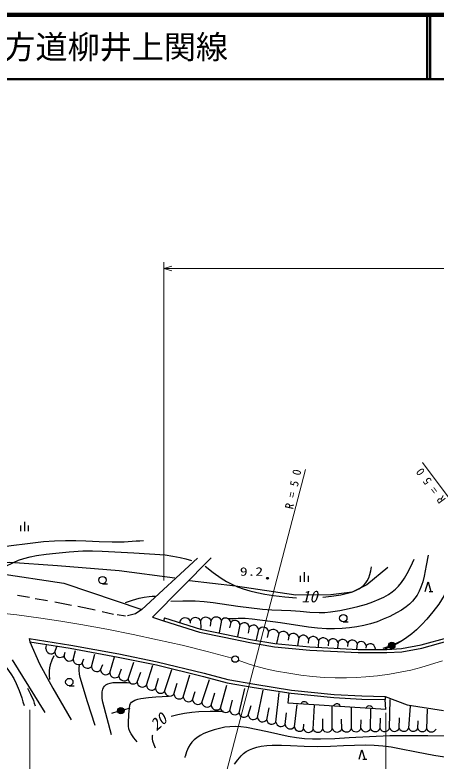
# Model space of a CAD drawing. Units: millimetres, scale not verified. Extents: x 40000 to 680000, y 20000 to 380000.
# Drawn here: x 233535 to 299152, y 263651 to 380000 of the extents above; entities that cross this region are included whole.
import ezdxf
from ezdxf.enums import TextEntityAlignment as Align

# ---------------------------------------------------------------- set-up
doc = ezdxf.new("R2010")
doc.units = ezdxf.units.MM
doc.header["$LTSCALE"] = 1000
doc.linetypes.add('CHAIN', pattern=[18.5, 12, -1.5, 3.5, -1.5])
for name, color, linetype, lineweight in [('M-BGD', 7, 'Continuous', 25), ('M-BMK', 2, 'CHAIN', 13), ('M-BMK-SRVR', 3, 'Continuous', 25), ('M-STR-HTXT', 7, 'Continuous', 13), ('M-TTL', 2, 'Continuous', 140), ('M-TTL-LINE', 7, 'Continuous', 50)]:
    doc.layers.add(name, color=color, linetype=linetype, lineweight=lineweight)
doc.layers.add('M-TTL-TXT', color=7, linetype='Continuous')
doc.styles.add('ＭＳ ゴシック', font='')
doc.styles.get('ＭＳ ゴシック').set_extended_font_data('MS Gothic')

msp = doc.modelspace()

# ---------------------------------------------------------------- linework, layer by layer
at = {"layer": 'M-BGD'}
for p, q in [((234412, 300385), (234412, 299485)), ((235012, 300981), (235012, 299481)), ((235612, 300385), (235612, 299485)), ((253314, 287281), (261986, 295292)), ((264105, 295358), (254969, 286090)), ((230645, 292990), (241132, 291386)), ((278001, 292519), (278001, 291619)), ((278601, 293116), (278601, 291616)), ((279201, 292519), (279201, 291619)), ((241132, 291386), (253314, 287281)), ((247193, 291300), (247939, 291300)), ((298051, 290088), (298651, 290088)), ((235813, 289150), (233958, 289459)), ((238596, 288624), (236710, 288964)), ((242368, 287913), (239771, 288408)), ((246017, 287171), (243327, 287758)), ((248870, 286524), (247152, 286911)), ((250743, 286246), (249489, 286431)), ((252321, 286617), (251099, 286292)), ((253314, 287281), (252321, 286617)), ((254969, 286090), (256690, 285494)), ((256690, 285494), (262313, 283759)), ((256837, 285971), (256702, 285490)), ((256837, 285971), (262439, 284243)), ((259221, 285467), (259227, 285238)), ((260840, 285509), (260836, 285137)), ((262460, 285552), (262508, 284313)), ((264080, 285594), (263973, 284693)), ((265699, 285636), (265367, 283629)), ((267150, 285270), (266963, 284427)), ((284698, 285360), (285444, 285360)), ((262439, 284243), (266225, 283439)), ((268601, 284904), (268239, 283097)), ((270052, 284537), (269886, 283591)), ((271502, 284171), (271140, 282540)), ((235748, 282755), (242227, 281725)), ((235748, 282755), (235875, 282229)), ((262313, 283759), (266124, 282949)), ((266124, 282949), (270125, 282139)), ((266225, 283439), (270217, 282631)), ((273066, 283847), (272850, 282897)), ((274629, 283523), (274303, 281998)), ((276193, 283199), (276089, 282492)), ((277756, 282875), (277584, 281656)), ((296806, 281770), (301036, 282946)), ((235875, 282229), (242143, 281233)), ((235875, 282229), (237338, 278790)), ((238339, 281183), (238479, 281684)), ((242227, 281725), (249736, 280352)), ((270125, 282139), (273983, 281473)), ((270217, 282631), (274050, 281968)), ((274050, 281968), (279497, 281447)), ((279296, 282669), (279227, 282036)), ((280836, 282462), (280798, 281403)), ((282376, 282256), (282343, 281643)), ((283878, 282162), (283814, 281301)), ((285380, 282068), (285334, 281542)), ((286883, 281974), (286778, 281098)), ((288263, 281636), (288223, 281263)), ((292701, 281905), (293592, 282358)), ((293761, 281208), (296806, 281770)), ((296918, 281282), (301201, 282473)), ((239762, 280619), (240053, 281521)), ((241185, 280055), (241341, 280641)), ((242143, 281233), (249642, 279861)), ((242608, 279490), (242997, 280907)), ((273983, 281473), (279461, 280949)), ((279461, 280949), (287011, 280567)), ((279497, 281447), (287023, 281067)), ((287011, 280567), (291488, 280567)), ((287023, 281067), (291473, 281067)), ((289643, 281298), (289629, 281060)), ((291782, 281516), (290836, 281192)), ((291473, 281067), (293761, 281208)), ((291488, 280567), (293822, 280710)), ((293822, 280710), (296918, 281282)), ((233112, 279442), (238217, 271215)), ((244031, 278926), (244245, 279599)), ((245454, 278362), (245962, 280314)), ((248306, 277396), (249039, 279885)), ((249642, 279861), (255592, 278663)), ((249736, 280352), (255701, 279151)), ((237338, 278790), (239440, 275040)), ((246880, 277879), (247240, 278699)), ((251158, 276430), (252065, 279067)), ((254010, 275464), (255009, 278588)), ((255592, 278663), (262914, 276865)), ((255701, 279151), (263039, 277349)), ((249732, 276913), (250123, 278045)), ((252584, 275947), (253128, 277525)), ((256862, 274498), (257994, 277934)), ((259765, 273639), (260795, 277096)), ((263039, 277349), (266686, 276362)), ((255436, 274981), (255908, 276605)), ((258313, 274068), (258832, 275808)), ((262668, 272780), (263831, 276380)), ((262914, 276865), (266578, 275873)), ((266578, 275873), (270810, 275139)), ((266686, 276362), (270891, 275632)), ((239440, 275040), (242317, 270061)), ((242004, 275405), (242750, 275405)), ((265571, 271922), (266571, 275501)), ((268447, 271186), (269351, 274990)), ((270810, 275139), (276576, 274235)), ((270891, 275632), (276641, 274731)), ((271323, 270450), (272234, 274724)), ((276641, 274731), (283249, 274045)), ((261217, 273210), (261592, 274520)), ((264120, 272351), (264690, 274274)), ((274199, 269714), (274708, 274336)), ((276090, 272695), (276248, 274287)), ((276576, 274235), (283211, 273546)), ((283211, 273546), (287579, 273330)), ((283249, 274045), (287597, 273830)), ((287597, 273830), (291245, 273744)), ((291245, 273744), (291233, 273244)), ((291245, 273744), (294644, 272412)), ((267009, 271554), (267450, 273129)), ((269885, 270818), (270332, 272332)), ((291301, 271714), (276090, 272695)), ((277075, 268978), (277509, 272455)), ((280001, 268626), (280207, 272353)), ((287579, 273330), (291233, 273244)), ((291301, 271714), (291233, 273244)), ((291911, 268760), (291985, 273232)), ((294644, 272412), (300286, 271554)), ((249560, 271357), (248606, 271058)), ((250516, 271651), (251474, 271938)), ((272761, 270082), (273133, 271964)), ((275637, 269346), (275853, 271187)), ((282979, 268660), (282967, 272189)), ((285956, 268693), (285974, 272025)), ((288934, 268727), (289000, 271760)), ((294889, 268794), (295154, 272189)), ((297731, 268691), (297832, 271739)), ((281490, 268643), (281516, 270226)), ((284468, 268677), (284398, 270185)), ((287445, 268710), (287487, 270104)), ((290423, 268743), (290472, 270329)), ((293400, 268777), (293437, 270410)), ((278513, 268610), (278551, 269429)), ((296310, 268743), (296360, 269920)), ((287751, 263924), (288351, 263924))]:
    msp.add_line(p, q, dxfattribs=at)
for points in [[(220874, 294435), (223103, 295150), (225358, 295809), (227034, 296226), (228734, 296588), (230842, 296964), (232962, 297282), (235478, 297604), (238009, 297868), (239714, 297991), (241421, 298053), (243009, 298045), (244597, 297977), (246645, 297865), (248693, 297813), (250542, 297861), (252400, 297969), (252989, 298010), (253579, 298052)], [(302481, 297125), (301985, 295332), (301542, 293504), (301254, 292109), (300907, 290729), (300684, 290083), (300401, 289453), (300016, 288784), (299575, 288140), (298657, 286942), (297689, 285778), (296917, 284934), (296099, 284129), (295377, 283497), (294619, 282915), (293900, 282435), (293149, 282007), (292171, 281529), (291163, 281079)], [(230800, 293279), (232037, 293972), (233303, 294612), (234107, 294955), (234942, 295244), (235893, 295501), (236873, 295703), (238376, 295927), (239891, 296092), (241997, 296285), (244095, 296416), (245621, 296438), (247148, 296399), (252042, 296126), (256931, 295794), (258113, 295613), (259284, 295373), (260178, 295163), (261071, 294942)], [(297897, 295764), (297630, 294127), (297297, 292468), (297071, 291605), (296786, 290756), (296517, 290127), (296192, 289524), (295868, 289042), (295490, 288590), (295022, 288136), (294500, 287715), (293755, 287208), (292963, 286743), (291955, 286220), (290933, 285756), (289949, 285374), (288948, 285049), (287899, 284784), (286832, 284577), (285678, 284414), (284508, 284309), (283306, 284263), (282104, 284277), (280674, 284369), (279252, 284520), (274900, 285191), (270521, 285805), (269415, 285870), (268309, 285875), (267501, 285847), (266683, 285807)], [(258451, 292170), (249786, 293311), (240160, 294115), (232764, 294622), (227565, 294326)], [(257800, 288601), (259700, 288639), (261596, 288617), (263010, 288528), (264430, 288378), (268264, 287817), (272112, 287315), (273585, 287213), (275060, 287170), (276528, 287123), (277996, 287016), (279473, 286881), (280949, 286807), (281823, 286833), (282693, 286919), (284154, 287153), (285609, 287448), (286968, 287766), (288312, 288144), (289304, 288478), (290293, 288877), (291033, 289234), (291748, 289645), (292313, 290036), (292835, 290470), (293311, 290950), (293749, 291479), (294225, 292162), (294663, 292895), (295231, 293991), (295765, 295119)], [(291661, 293819), (288364, 291114), (286082, 290015), (282743, 289592), (277291, 289507), (267918, 290902), (260733, 291748)], [(263150, 294027), (264398, 293077), (265677, 292180), (266491, 291677), (267335, 291227), (268210, 290835), (269110, 290499), (270146, 290180), (271207, 289917), (272494, 289667), (273799, 289476), (275608, 289281), (277423, 289128)], [(281510, 289185), (282882, 289346), (284314, 289575), (285151, 289761), (285985, 290009), (286574, 290240), (287132, 290522), (287548, 290793), (287925, 291112), (288204, 291423), (288441, 291778), (288655, 292231), (288819, 292722), (288966, 293319), (289091, 293944)], [(297447, 290088), (297904, 291584), (298362, 290088)], [(250780, 288386), (251830, 288759), (252893, 289072), (253653, 289224), (254425, 289318), (254894, 289356), (255365, 289389)], [(239607, 280052), (239289, 279363), (239028, 278654), (238921, 278185), (238875, 277705), (238883, 277045), (238933, 276378)], [(231632, 278966), (232291, 278135), (232905, 277265), (233339, 276521), (233726, 275737), (234184, 274638), (234592, 273500), (234788, 272914), (234983, 272317)], [(246055, 269181), (244846, 272896), (243683, 276666), (243593, 277225), (243562, 277801), (243567, 278171), (243581, 278553)], [(248605, 267756), (247889, 270290), (247239, 272814), (247142, 273426), (247104, 274063), (247125, 274472), (247206, 274862), (247314, 275116), (247475, 275335), (247711, 275533), (247989, 275686), (248376, 275821), (248769, 275896), (249654, 275928), (250552, 275901), (251041, 275879), (251529, 275853)], [(235515, 275030), (235986, 274080), (236405, 273099), (236549, 272688), (236685, 272264)], [(252578, 266631), (252076, 267251), (251640, 267885), (251440, 268273), (251299, 268674), (251224, 269110), (251207, 269573), (251302, 270948), (251460, 272349), (251565, 272607), (251719, 272827), (251933, 273009), (252202, 273155), (252662, 273310), (253175, 273417), (254366, 273580), (255495, 273675), (256477, 273723), (257452, 273754)], [(278126, 272564), (278174, 272676), (278240, 272770), (278342, 272873), (278455, 272926), (278575, 272953), (278729, 272943), (278844, 272901), (278950, 272834), (279041, 272718), (279094, 272617), (279124, 272500)], [(283197, 272237), (283244, 272349), (283310, 272442), (283412, 272546), (283526, 272599), (283645, 272626), (283800, 272616), (283915, 272574), (284021, 272507), (284111, 272391), (284165, 272290), (284195, 272172)], [(288267, 271910), (288314, 272022), (288380, 272115), (288482, 272219), (288596, 272272), (288715, 272299), (288870, 272289), (288985, 272247), (289091, 272180), (289181, 272064), (289235, 271962), (289265, 271845)], [(257903, 270637), (258934, 270908), (259977, 271121), (261081, 271272), (262205, 271365), (263958, 271422), (265722, 271419), (265863, 271418), (266015, 271416)], [(300514, 267516), (297846, 267589), (294888, 267606), (291935, 267562), (288772, 267455), (285600, 267287), (283381, 267144), (281155, 267061), (279897, 267072), (278644, 267142), (277390, 267282), (276133, 267483), (272866, 268222), (269594, 268900), (268719, 268998), (267832, 269037), (267031, 269006), (266221, 268913), (265393, 268756), (264567, 268538), (263773, 268271), (262983, 267941), (262414, 267645), (261876, 267298), (261474, 266972), (261110, 266601), (260824, 266219), (260587, 265802), (260291, 265104), (260041, 264359), (260022, 264301), (260001, 264232)], [(255448, 265653), (255207, 266206), (255025, 266776), (254971, 267145), (254979, 267517), (254989, 267635), (255002, 267753)], [(267757, 263183), (268258, 263861), (268797, 264491), (269165, 264833), (269578, 265134), (270063, 265404), (270582, 265622), (271234, 265823), (271906, 265966), (272775, 266082), (273638, 266137), (275054, 266136), (276473, 266076), (278586, 265977), (280688, 265940), (282710, 265977), (284736, 266074), (286452, 266157), (288180, 266179), (289509, 266132), (290844, 266024), (292152, 265855), (293459, 265625), (296120, 265070), (298792, 264574), (300443, 264319)], [(287148, 263924), (287605, 265420), (288063, 263924)]]:
    msp.add_lwpolyline(points, dxfattribs=at)
for centre, radius in [((247193, 291874), 574), ((272875, 292152), 150), ((272875, 292152), 131), ((272875, 292152), 112), ((272875, 292152), 93.8), ((272875, 292152), 75), ((272875, 292152), 56.2), ((272875, 292151), 37.5), ((272875, 292152), 18.8), ((284698, 285933), 574), ((292255, 281678), 498), ((292255, 281678), 440), ((292255, 281678), 382), ((292255, 281678), 322), ((292255, 281678), 265), ((292255, 281678), 195), ((292255, 281678), 135), ((292255, 281678), 77.5), ((292255, 281678), 15), ((242004, 275979), 574), ((250037, 271507), 498), ((250037, 271507), 440), ((250037, 271507), 382), ((250037, 271507), 322), ((250037, 271507), 265), ((250037, 271507), 195), ((250037, 271507), 135), ((250037, 271507), 77.5), ((250037, 271507), 15)]:
    msp.add_circle(centre, radius, dxfattribs=at)
for centre, radius, start, end in [((260041, 285082), 906, 28.13055, 154.85812), ((261661, 285124), 906, 28.13055, 154.85812), ((263280, 285167), 906, 28.13055, 154.85812), ((264900, 285209), 906, 28.13055, 154.85812), ((266349, 285151), 810, 8.45282, 143.21307), ((267799, 284785), 810, 8.45282, 143.21307), ((269250, 284418), 810, 8.45282, 143.21307), ((270701, 284052), 810, 8.45282, 143.21307), ((272205, 283630), 887, 14.17328, 142.41385), ((273769, 283306), 887, 14.17328, 142.41385), ((275332, 282982), 887, 14.17328, 142.41385), ((276896, 282658), 887, 14.17328, 142.41385), ((278479, 282422), 854, 16.82736, 147.89182), ((280019, 282215), 854, 16.82736, 147.89182), ((281559, 282009), 854, 16.82736, 147.89182), ((283107, 281893), 816, 19.22968, 153.61768), ((284609, 281799), 816, 19.22968, 153.61768), ((286112, 281705), 816, 19.22968, 153.61768), ((287502, 281517), 770, 8.85907, 143.61935), ((288883, 281179), 770, 8.85907, 143.61935), ((239174, 281213), 836, 182.05798, 314.68024), ((240597, 280649), 836, 182.05798, 314.68024), ((242020, 280085), 836, 182.05798, 314.68024), ((243443, 279520), 836, 182.05798, 314.68024), ((244866, 278956), 836, 182.05798, 314.68024), ((246268, 278420), 817, 184.10495, 318.47156), ((247694, 277937), 817, 184.10495, 318.47156), ((249120, 277454), 817, 184.10495, 318.47156), ((250546, 276971), 817, 184.10495, 318.47156), ((251972, 276488), 817, 184.10495, 318.47156), ((253398, 276005), 817, 184.10495, 318.47156), ((254824, 275522), 817, 184.10495, 318.47156), ((256250, 275039), 817, 184.10495, 318.47156), ((257679, 274593), 823, 186.62427, 320.42197), ((259131, 274163), 823, 186.62427, 320.42197), ((260582, 273734), 823, 186.62427, 320.42197), ((262034, 273305), 823, 186.62427, 320.42197), ((263485, 272875), 823, 186.62427, 320.42197), ((264937, 272446), 823, 186.62427, 320.42197), ((266367, 272037), 804, 188.26462, 323.02488), ((267805, 271669), 804, 188.26462, 323.02488), ((269243, 271301), 804, 188.26462, 323.02488), ((270681, 270933), 804, 188.26462, 323.02488), ((272119, 270565), 804, 188.26462, 323.02488), ((273557, 270197), 804, 188.26462, 323.02488), ((274995, 269829), 804, 188.26462, 323.02488), ((276432, 269461), 804, 188.26462, 323.02488), ((277870, 269093), 804, 188.26462, 323.02488), ((292652, 269079), 806, 203.26361, 338.02388), ((294141, 269095), 806, 203.26361, 338.02388), ((295610, 269064), 770, 200.55975, 335.32002), ((279254, 268928), 806, 203.26361, 338.02388), ((280742, 268945), 806, 203.26361, 338.02388), ((282231, 268962), 806, 203.26361, 338.02388), ((283720, 268978), 806, 203.26361, 338.02388), ((285209, 268995), 806, 203.26361, 338.02388), ((286697, 269012), 806, 203.26361, 338.02388), ((288186, 269029), 806, 203.26361, 338.02388), ((289675, 269045), 806, 203.26361, 338.02388), ((291164, 269062), 806, 203.26361, 338.02388), ((297031, 269013), 770, 200.55975, 335.32002), ((298452, 268962), 770, 200.55975, 335.32002)]:
    msp.add_arc(centre, radius, start, end, dxfattribs=at)
at = {"layer": 'M-BMK'}
for points in [[(230055, 286884), (233818, 286449), (237583, 285953), (240707, 285488), (243820, 284964), (247877, 284210), (251934, 283395), (255758, 282581), (259569, 281708), (263478, 280731), (267374, 279703)], [(268322, 279385), (269873, 278836), (271443, 278344), (272854, 277979), (274290, 277671), (276191, 277335), (278101, 277059), (279907, 276854), (281720, 276708), (283447, 276637), (285175, 276627), (286682, 276671), (288186, 276776), (290044, 276968), (291896, 277221), (293561, 277500), (295213, 277839), (296760, 278233), (298292, 278685), (300134, 279290)]]:
    msp.add_lwpolyline(points, dxfattribs=at)
at = {"layer": 'M-BMK-SRVR'}
msp.add_circle((267848, 279547), 498, dxfattribs=at)
at = {"layer": 'M-STR-HTXT'}
for p, q in [((256748, 291819), (256748, 341468)), ((256748, 340468), (357575, 340468)), ((314258, 287049), (297039, 310232)), ((263404, 250044), (278787, 309123)), ((235874, 271628), (235874, 233047)), ((291340, 238883), (291340, 271190))]:
    msp.add_line(p, q, dxfattribs=at)
msp.add_lwpolyline([(257998, 340109), (256748, 340468), (257998, 340824)], dxfattribs=at)
at = {"layer": 'M-TTL'}
msp.add_line((680000, 380000), (40000, 380000), dxfattribs=at)
at = {"layer": 'M-TTL-LINE'}
for p, q in [((297750, 380000), (297750, 370000)), ((298250, 380000), (298250, 370000)), ((40000, 370000), (680000, 370000))]:
    msp.add_line(p, q, dxfattribs=at)

# ---------------------------------------------------------------- texts
at = {"layer": 'M-BGD', "style": 'ＭＳ ゴシック', "width": 1.35}
msp.add_text('9.2', height=1320, dxfattribs=at).set_placement((268575, 292152), align=Align.BOTTOM_LEFT)
at = {"layer": 'M-BGD', "style": 'ＭＳ ゴシック', "oblique": 15}
for s, rotation, p in [('10', 0.6, (278194, 287830)), ('20', 42.6, (255955, 267835))]:
    msp.add_text(s, height=1833, rotation=rotation, dxfattribs=at).set_placement(p, align=Align.BOTTOM_LEFT)
at = {"layer": 'M-STR-HTXT', "char_height": 1320, "attachment_point": 7, "style": 'ＭＳ ゴシック'}
for insert, rotation in [((276879, 302837), 77.9), ((300740, 304474), 126.8)]:
    msp.add_mtext('\\T2;R=50', dxfattribs=dict(at, insert=insert, rotation=rotation))
at = {"layer": 'M-TTL-TXT', "style": 'ＭＳ ゴシック'}
msp.add_text('主要地方道柳井上関線', height=3666, dxfattribs=at).set_placement((216734, 375000), align=Align.MIDDLE_LEFT)

doc.saveas('drawing.dxf')
